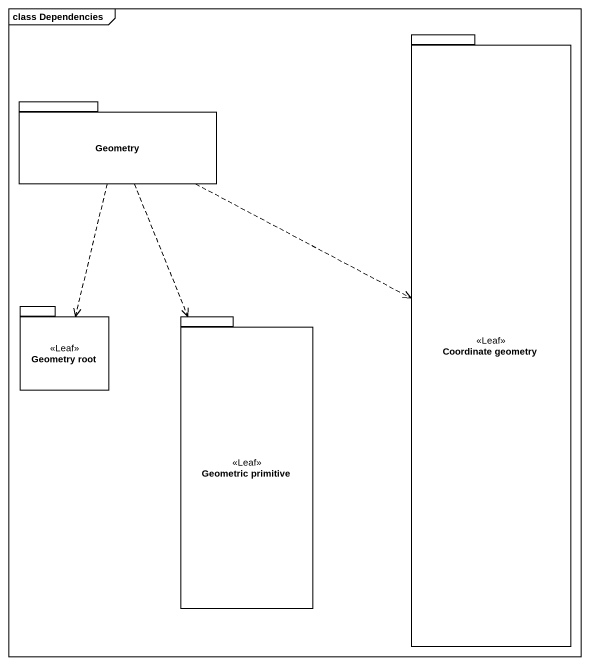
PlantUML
@startuml
mainframe class Dependencies
package "Coordinate geometry" as Coordinate_geometry <<Leaf>> {
}
package Geometry {
}
package "Geometry root" as Geometry_root <<Leaf>> {
}
package "Geometric primitive" as Geometric_primitive <<Leaf>> {
}
Geometry .right.> Coordinate_geometry
Geometry ..> Geometry_root
Geometry ..> Geometric_primitive
@enduml
